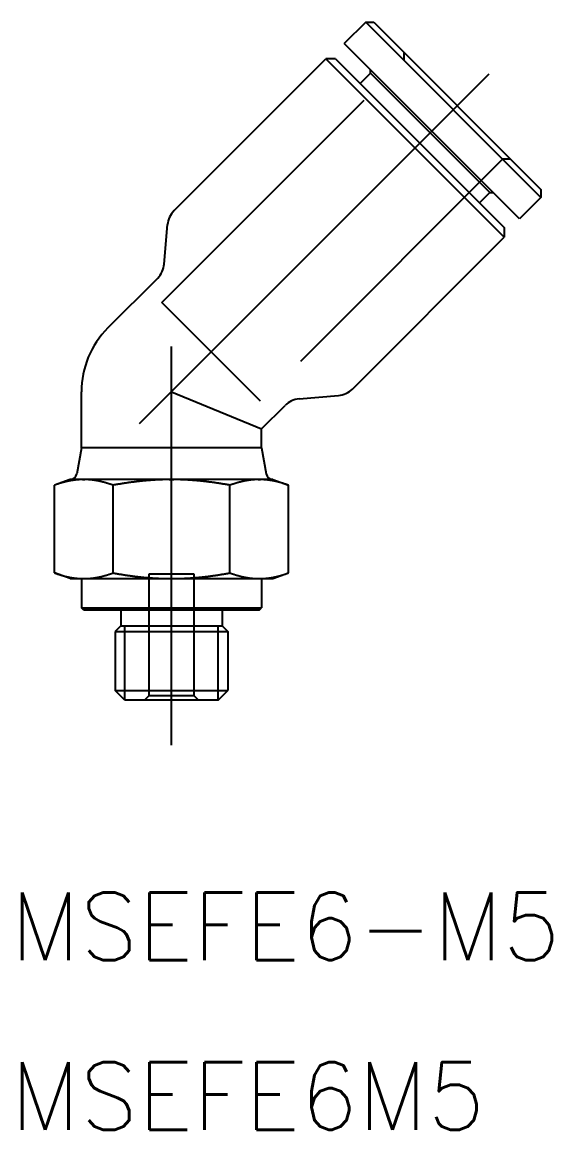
# Model space of a CAD drawing. Extents: x -6.6 to 49.4, y -19.1 to 32.1.
# Drawn here: x -6.63 to 16.89, y -19.07 to 30.1 of the extents above; entities that cross this region are included whole.
import ezdxf

# ---------------------------------------------------------------- set-up
doc = ezdxf.new("R2010")
doc.units = 0
doc.linetypes.add('CENTER', pattern=[50.8, 31.75, -6.35, 6.35, -6.35])
doc.linetypes.add('DASHED', pattern=[19.05, 12.7, -6.35])
doc.layers.get('0').update_dxf_attribs({"linetype": 'CONTINUOUS'})
doc.layers.add('CENTER', color=1, linetype='CENTER')
doc.styles.get("Standard").update_dxf_attribs({"font": 'txt.shx', "height": 3, "bigfont": 'bigfont.shx'})

msp = doc.modelspace()

# ---------------------------------------------------------------- linework, layer by layer
at = {"color": 7, "linetype": 'CONTINUOUS'}
for p, q in [((8.626703, 30.104877), (7.672109, 29.150283)), ((8.6267, 30.10488), (16.404905, 22.326675)), ((8.626703, 30.104877), (8.980256, 30.104877)), ((8.980255, 30.104878), (16.404903, 22.680231)), ((15.450283, 21.372109), (7.672109, 29.150283)), ((0.11665, 21.736246), (6.858936, 28.478532)), ((14.778532, 20.558936), (6.858936, 28.478532)), ((7.2832, 28.478532), (6.858936, 28.478532)), ((7.2832, 28.478532), (14.778532, 20.9832)), ((8.379215, 27.382516), (8.838835, 27.842136)), ((8.838835, 27.842136), (8.838835, 27.983557)), ((14.142136, 22.538835), (8.838835, 27.842136)), ((16.404877, 22.680256), (16.404877, 22.326703)), ((13.682516, 22.079215), (14.142136, 22.538835)), ((14.142136, 22.538835), (14.283557, 22.538835)), ((16.404877, 22.326703), (15.450283, 21.372109)), ((-0.322385, 19.366935), (-0.17259, 21.11454)), ((14.778532, 20.9832), (14.778532, 20.558936)), ((8.036246, 13.81665), (14.778532, 20.558936)), ((-2.828427, 16.528427), (-0.611625, 18.74523)), ((-4, 11.2), (-4, 13.7)), ((0, 13.7), (4, 12.043146)), ((5.666935, 13.377615), (7.41454, 13.52741)), ((4, 12.043146), (5.04523, 13.088375)), ((4, 11.2), (4, 12.043146)), ((-4, 11.2), (-4.205846, 10.047263)), ((4, 11.2), (-4, 11.2)), ((4, 11.2), (4.205846, 10.047263)), ((-4.5, 9.8), (-5.196152, 9.546621)), ((-5.196152, 5.653379), (-5.196152, 9.546621)), ((-3.948518, 9.8), (-4.501174, 9.8)), ((-3.948518, 9.8), (-3.897114, 9.8)), ((-3.948518, 9.799986), (-3.845711, 9.799986)), ((-3.897114, 9.8), (-3.845711, 9.8)), ((-0.102806, 9.8), (-3.845711, 9.8)), ((-2.598076, 5.653379), (-2.598076, 9.546621)), ((-0.102806, 9.8), (0, 9.8)), ((-0.102806, 9.799986), (0.102806, 9.799986)), ((0, 9.8), (0.102806, 9.8)), ((3.845711, 9.8), (0.102806, 9.8)), ((2.598076, 5.653379), (2.598076, 9.546621)), ((3.845711, 9.8), (3.897114, 9.8)), ((3.845711, 9.799986), (3.948518, 9.799986)), ((3.897114, 9.8), (3.948518, 9.8)), ((4.501174, 9.8), (3.948518, 9.8)), ((4.5, 9.8), (5.196152, 9.546621)), ((5.196152, 5.653379), (5.196152, 9.546621)), ((-4.5, 5.4), (-5.196152, 5.653379)), ((4.5, 5.4), (5.196152, 5.653379)), ((-4.5, 5.4), (-3.897114, 5.4)), ((-4, 5.4), (-4, 4.1)), ((-3.897114, 5.4), (0, 5.4)), ((0, 5.4), (3.897114, 5.4)), ((3.897114, 5.4), (4.5, 5.4)), ((4, 5.4), (4, 4.1)), ((-4, 4.1), (4, 4.1)), ((-3.9, 4), (-4, 4.1)), ((3.9, 4), (-3.9, 4)), ((-2.25, 4), (-2.25, 3.3)), ((2.25, 4), (2.25, 3.3)), ((3.9, 4), (4, 4.1)), ((-2.25, 3.3), (-2.5, 3.05)), ((-2.5, 3.05), (2.5, 3.05)), ((-2.5, 3.05), (-2.5, 0.433)), ((-2.25, 3.3), (2.25, 3.3)), ((2.25, 3.3), (2.5, 3.05)), ((2.5, 3.05), (2.5, 0.433)), ((-2.5, 0.433), (2.5, 0.433)), ((-2.067, 0), (-2.5, 0.433)), ((2.067, 0), (-2.067, 0)), ((2.067, 0), (2.5, 0.433))]:
    msp.add_line(p, q, dxfattribs=at)
at = {"color": 3, "linetype": 'DASHED'}
for p, q in [((10.323771, 28.761362), (10.323771, 28.407809)), ((-0.424252, 17.659786), (10.323771, 28.407809)), ((14.707833, 24.023747), (3.95981, 13.275724)), ((15.061387, 24.023747), (14.707833, 24.023747)), ((3.95981, 13.275724), (-0.424252, 17.659786)), ((1, 5.6), (-1, 5.6)), ((-1, 5.6), (-1, 0.2)), ((1, 0.2), (1, 5.6)), ((-1, 0.2), (-1.2, 0)), ((1, 0.2), (-1, 0.2)), ((1.2, 0), (1, 0.2))]:
    msp.add_line(p, q, dxfattribs=at)
at = {"color": 3, "linetype": 'CONTINUOUS'}
for p, q in [((-2.067, 0), (-2.067, 3.3)), ((2.067, 0), (2.067, 3.3))]:
    msp.add_line(p, q, dxfattribs=at)
at = {"color": 7}
for points in [[(-3.89711, 9.8, 0), (-3.91098, 9.79997, 0), (-3.92481, 9.79988, 0), (-3.93862, 9.79972, 0), (-3.95241, 9.79951, 0), (-3.96617, 9.79923, 0), (-3.97991, 9.79889, 0), (-3.99362, 9.79849, 0), (-4.00732, 9.79804, 0), (-4.02099, 9.79752, 0), (-4.03465, 9.79694, 0), (-4.04828, 9.79631, 0), (-4.0619, 9.79561, 0), (-4.0755, 9.79486, 0), (-4.08908, 9.79405, 0), (-4.10265, 9.79318, 0), (-4.1162, 9.79225, 0), (-4.12974, 9.79127, 0), (-4.14326, 9.79023, 0), (-4.15678, 9.78913, 0), (-4.17028, 9.78797, 0), (-4.18376, 9.78676, 0), (-4.19724, 9.78549, 0), (-4.21071, 9.78417, 0), (-4.22417, 9.78279, 0), (-4.23762, 9.78135, 0), (-4.25106, 9.77986, 0), (-4.26449, 9.77831, 0), (-4.27792, 9.77671, 0), (-4.29134, 9.77505, 0), (-4.30476, 9.77334, 0), (-4.31817, 9.77157, 0), (-4.33158, 9.76974, 0), (-4.34499, 9.76787, 0), (-4.35839, 9.76593, 0), (-4.37179, 9.76395, 0), (-4.38519, 9.76191, 0), (-4.39859, 9.75981, 0), (-4.41199, 9.75766, 0), (-4.42539, 9.75546, 0), (-4.43879, 9.7532, 0), (-4.4522, 9.75089, 0), (-4.4656, 9.74853, 0), (-4.47901, 9.74611, 0), (-4.49243, 9.74364, 0), (-4.50585, 9.74112, 0), (-4.51927, 9.73854, 0), (-4.5327, 9.73591, 0), (-4.54614, 9.73322, 0), (-4.55958, 9.73048, 0), (-4.57303, 9.72769, 0), (-4.58649, 9.72485, 0), (-4.59996, 9.72195, 0), (-4.61344, 9.719, 0), (-4.62693, 9.71599, 0), (-4.64042, 9.71294, 0), (-4.65393, 9.70983, 0), (-4.66746, 9.70666, 0), (-4.68099, 9.70345, 0), (-4.69454, 9.70018, 0), (-4.7081, 9.69686, 0), (-4.72168, 9.69348, 0), (-4.73527, 9.69005, 0), (-4.74888, 9.68657, 0), (-4.7625, 9.68303, 0), (-4.77614, 9.67944, 0), (-4.7898, 9.6758, 0), (-4.80347, 9.67211, 0), (-4.81717, 9.66836, 0), (-4.83088, 9.66455, 0), (-4.84461, 9.6607, 0), (-4.85837, 9.65679, 0), (-4.87214, 9.65283, 0), (-4.88594, 9.64881, 0), (-4.89976, 9.64474, 0), (-4.9136, 9.64061, 0), (-4.92746, 9.63644, 0), (-4.94135, 9.6322, 0), (-4.95526, 9.62792, 0), (-4.9692, 9.62357, 0), (-4.98317, 9.61918, 0), (-4.99716, 9.61473, 0), (-5.01118, 9.61022, 0), (-5.02522, 9.60566, 0), (-5.0393, 9.60105, 0), (-5.0534, 9.59638, 0), (-5.06753, 9.59165, 0), (-5.08169, 9.58687, 0), (-5.09589, 9.58204, 0), (-5.11011, 9.57715, 0), (-5.12437, 9.5722, 0), (-5.13866, 9.5672, 0), (-5.15298, 9.56214, 0), (-5.16734, 9.55702, 0), (-5.18173, 9.55185, 0), (-5.19615, 9.54662, 0)], [(-2.59808, 9.54662, 0), (-2.6125, 9.55185, 0), (-2.62689, 9.55702, 0), (-2.64125, 9.56214, 0), (-2.65557, 9.5672, 0), (-2.66986, 9.5722, 0), (-2.68412, 9.57715, 0), (-2.69834, 9.58204, 0), (-2.71253, 9.58687, 0), (-2.7267, 9.59165, 0), (-2.74083, 9.59638, 0), (-2.75493, 9.60105, 0), (-2.76901, 9.60566, 0), (-2.78305, 9.61022, 0), (-2.79707, 9.61473, 0), (-2.81106, 9.61918, 0), (-2.82503, 9.62357, 0), (-2.83896, 9.62792, 0), (-2.85288, 9.6322, 0), (-2.86677, 9.63644, 0), (-2.88063, 9.64061, 0), (-2.89447, 9.64474, 0), (-2.90829, 9.64881, 0), (-2.92209, 9.65283, 0), (-2.93586, 9.65679, 0), (-2.94961, 9.6607, 0), (-2.96335, 9.66455, 0), (-2.97706, 9.66836, 0), (-2.99076, 9.67211, 0), (-3.00443, 9.6758, 0), (-3.01809, 9.67944, 0), (-3.03173, 9.68303, 0), (-3.04535, 9.68657, 0), (-3.05896, 9.69005, 0), (-3.07255, 9.69348, 0), (-3.08613, 9.69686, 0), (-3.09969, 9.70018, 0), (-3.11324, 9.70345, 0), (-3.12677, 9.70666, 0), (-3.14029, 9.70983, 0), (-3.1538, 9.71294, 0), (-3.1673, 9.71599, 0), (-3.18079, 9.719, 0), (-3.19427, 9.72195, 0), (-3.20774, 9.72485, 0), (-3.2212, 9.72769, 0), (-3.23465, 9.73048, 0), (-3.24809, 9.73322, 0), (-3.26153, 9.73591, 0), (-3.27496, 9.73854, 0), (-3.28838, 9.74112, 0), (-3.3018, 9.74364, 0), (-3.31522, 9.74611, 0), (-3.32863, 9.74853, 0), (-3.34203, 9.75089, 0), (-3.35544, 9.7532, 0), (-3.36884, 9.75546, 0), (-3.38224, 9.75766, 0), (-3.39564, 9.75981, 0), (-3.40904, 9.76191, 0), (-3.42244, 9.76395, 0), (-3.43584, 9.76593, 0), (-3.44924, 9.76787, 0), (-3.46265, 9.76974, 0), (-3.47606, 9.77157, 0), (-3.48947, 9.77334, 0), (-3.50289, 9.77505, 0), (-3.51631, 9.77671, 0), (-3.52974, 9.77831, 0), (-3.54317, 9.77986, 0), (-3.55661, 9.78135, 0), (-3.57006, 9.78279, 0), (-3.58352, 9.78417, 0), (-3.59699, 9.78549, 0), (-3.61046, 9.78676, 0), (-3.62395, 9.78797, 0), (-3.63745, 9.78913, 0), (-3.65096, 9.79023, 0), (-3.66449, 9.79127, 0), (-3.67803, 9.79225, 0), (-3.69158, 9.79318, 0), (-3.70515, 9.79405, 0), (-3.71873, 9.79486, 0), (-3.73233, 9.79561, 0), (-3.74595, 9.79631, 0), (-3.75958, 9.79694, 0), (-3.77324, 9.79752, 0), (-3.78691, 9.79804, 0), (-3.80061, 9.79849, 0), (-3.81432, 9.79889, 0), (-3.82806, 9.79923, 0), (-3.84182, 9.79951, 0), (-3.85561, 9.79972, 0), (-3.86942, 9.79988, 0), (-3.88325, 9.79997, 0), (-3.89711, 9.8, 0)], [(0, 9.8, 0), (-0.027723, 9.79997, 0), (-0.055394, 9.79988, 0), (-0.083013, 9.79972, 0), (-0.110583, 9.79951, 0), (-0.138106, 9.79923, 0), (-0.165583, 9.79889, 0), (-0.193015, 9.79849, 0), (-0.220405, 9.79804, 0), (-0.247753, 9.79752, 0), (-0.275062, 9.79694, 0), (-0.302333, 9.79631, 0), (-0.329568, 9.79561, 0), (-0.356768, 9.79486, 0), (-0.383935, 9.79405, 0), (-0.41107, 9.79318, 0), (-0.438175, 9.79225, 0), (-0.465252, 9.79127, 0), (-0.492301, 9.79023, 0), (-0.519324, 9.78913, 0), (-0.546323, 9.78797, 0), (-0.573299, 9.78676, 0), (-0.600253, 9.78549, 0), (-0.627188, 9.78417, 0), (-0.654104, 9.78279, 0), (-0.681003, 9.78135, 0), (-0.707886, 9.77986, 0), (-0.734755, 9.77831, 0), (-0.761611, 9.77671, 0), (-0.788455, 9.77505, 0), (-0.815289, 9.77334, 0), (-0.842114, 9.77157, 0), (-0.868932, 9.76974, 0), (-0.895743, 9.76787, 0), (-0.922549, 9.76593, 0), (-0.949352, 9.76395, 0), (-0.976152, 9.76191, 0), (-1.00295, 9.75981, 0), (-1.02975, 9.75766, 0), (-1.05655, 9.75546, 0), (-1.08336, 9.7532, 0), (-1.11016, 9.75089, 0), (-1.13698, 9.74853, 0), (-1.1638, 9.74611, 0), (-1.19063, 9.74364, 0), (-1.21746, 9.74112, 0), (-1.24431, 9.73854, 0), (-1.27117, 9.73591, 0), (-1.29804, 9.73322, 0), (-1.32493, 9.73048, 0), (-1.35183, 9.72769, 0), (-1.37875, 9.72485, 0), (-1.40569, 9.72195, 0), (-1.43265, 9.719, 0), (-1.45962, 9.71599, 0), (-1.48662, 9.71294, 0), (-1.51364, 9.70983, 0), (-1.54069, 9.70666, 0), (-1.56776, 9.70345, 0), (-1.59485, 9.70018, 0), (-1.62198, 9.69686, 0), (-1.64913, 9.69348, 0), (-1.67631, 9.69005, 0), (-1.70353, 9.68657, 0), (-1.73077, 9.68303, 0), (-1.75805, 9.67944, 0), (-1.78537, 9.6758, 0), (-1.81272, 9.67211, 0), (-1.84011, 9.66836, 0), (-1.86753, 9.66455, 0), (-1.895, 9.6607, 0), (-1.92251, 9.65679, 0), (-1.95006, 9.65283, 0), (-1.97765, 9.64881, 0), (-2.00529, 9.64474, 0), (-2.03297, 9.64061, 0), (-2.0607, 9.63644, 0), (-2.08847, 9.6322, 0), (-2.1163, 9.62792, 0), (-2.14418, 9.62357, 0), (-2.17211, 9.61918, 0), (-2.20009, 9.61473, 0), (-2.22813, 9.61022, 0), (-2.25622, 9.60566, 0), (-2.28436, 9.60105, 0), (-2.31257, 9.59638, 0), (-2.34083, 9.59165, 0), (-2.36916, 9.58687, 0), (-2.39755, 9.58204, 0), (-2.42599, 9.57715, 0), (-2.45451, 9.5722, 0), (-2.48309, 9.5672, 0), (-2.51173, 9.56214, 0), (-2.54044, 9.55702, 0), (-2.56922, 9.55185, 0), (-2.59808, 9.54662, 0)], [(2.59808, 9.54662, 0), (2.56922, 9.55185, 0), (2.54044, 9.55702, 0), (2.51173, 9.56214, 0), (2.48309, 9.5672, 0), (2.45451, 9.5722, 0), (2.42599, 9.57715, 0), (2.39755, 9.58204, 0), (2.36916, 9.58687, 0), (2.34083, 9.59165, 0), (2.31257, 9.59638, 0), (2.28436, 9.60105, 0), (2.25622, 9.60566, 0), (2.22813, 9.61022, 0), (2.20009, 9.61473, 0), (2.17211, 9.61918, 0), (2.14418, 9.62357, 0), (2.1163, 9.62792, 0), (2.08847, 9.6322, 0), (2.0607, 9.63644, 0), (2.03297, 9.64061, 0), (2.00529, 9.64474, 0), (1.97765, 9.64881, 0), (1.95006, 9.65283, 0), (1.92251, 9.65679, 0), (1.895, 9.6607, 0), (1.86753, 9.66455, 0), (1.84011, 9.66836, 0), (1.81272, 9.67211, 0), (1.78537, 9.6758, 0), (1.75805, 9.67944, 0), (1.73077, 9.68303, 0), (1.70353, 9.68657, 0), (1.67631, 9.69005, 0), (1.64913, 9.69348, 0), (1.62198, 9.69686, 0), (1.59485, 9.70018, 0), (1.56776, 9.70345, 0), (1.54069, 9.70666, 0), (1.51364, 9.70983, 0), (1.48662, 9.71294, 0), (1.45962, 9.71599, 0), (1.43265, 9.719, 0), (1.40569, 9.72195, 0), (1.37875, 9.72485, 0), (1.35183, 9.72769, 0), (1.32493, 9.73048, 0), (1.29804, 9.73322, 0), (1.27117, 9.73591, 0), (1.24431, 9.73854, 0), (1.21746, 9.74112, 0), (1.19063, 9.74364, 0), (1.1638, 9.74611, 0), (1.13698, 9.74853, 0), (1.11016, 9.75089, 0), (1.08336, 9.7532, 0), (1.05655, 9.75546, 0), (1.02975, 9.75766, 0), (1.00295, 9.75981, 0), (0.976152, 9.76191, 0), (0.949352, 9.76395, 0), (0.922549, 9.76593, 0), (0.895743, 9.76787, 0), (0.868932, 9.76974, 0), (0.842114, 9.77157, 0), (0.815289, 9.77334, 0), (0.788455, 9.77505, 0), (0.761611, 9.77671, 0), (0.734755, 9.77831, 0), (0.707886, 9.77986, 0), (0.681003, 9.78135, 0), (0.654104, 9.78279, 0), (0.627188, 9.78417, 0), (0.600253, 9.78549, 0), (0.573299, 9.78676, 0), (0.546323, 9.78797, 0), (0.519324, 9.78913, 0), (0.492301, 9.79023, 0), (0.465252, 9.79127, 0), (0.438175, 9.79225, 0), (0.41107, 9.79318, 0), (0.383935, 9.79405, 0), (0.356768, 9.79486, 0), (0.329568, 9.79561, 0), (0.302333, 9.79631, 0), (0.275062, 9.79694, 0), (0.247753, 9.79752, 0), (0.220405, 9.79804, 0), (0.193015, 9.79849, 0), (0.165583, 9.79889, 0), (0.138106, 9.79923, 0), (0.110583, 9.79951, 0), (0.083013, 9.79972, 0), (0.055394, 9.79988, 0), (0.027723, 9.79997, 0), (0, 9.8, 0)], [(3.89711, 9.8, 0), (3.88325, 9.79997, 0), (3.86942, 9.79988, 0), (3.85561, 9.79972, 0), (3.84182, 9.79951, 0), (3.82806, 9.79923, 0), (3.81432, 9.79889, 0), (3.80061, 9.79849, 0), (3.78691, 9.79804, 0), (3.77324, 9.79752, 0), (3.75958, 9.79694, 0), (3.74595, 9.79631, 0), (3.73233, 9.79561, 0), (3.71873, 9.79486, 0), (3.70515, 9.79405, 0), (3.69158, 9.79318, 0), (3.67803, 9.79225, 0), (3.66449, 9.79127, 0), (3.65096, 9.79023, 0), (3.63745, 9.78913, 0), (3.62395, 9.78797, 0), (3.61046, 9.78676, 0), (3.59699, 9.78549, 0), (3.58352, 9.78417, 0), (3.57006, 9.78279, 0), (3.55661, 9.78135, 0), (3.54317, 9.77986, 0), (3.52974, 9.77831, 0), (3.51631, 9.77671, 0), (3.50289, 9.77505, 0), (3.48947, 9.77334, 0), (3.47606, 9.77157, 0), (3.46265, 9.76974, 0), (3.44924, 9.76787, 0), (3.43584, 9.76593, 0), (3.42244, 9.76395, 0), (3.40904, 9.76191, 0), (3.39564, 9.75981, 0), (3.38224, 9.75766, 0), (3.36884, 9.75546, 0), (3.35544, 9.7532, 0), (3.34203, 9.75089, 0), (3.32863, 9.74853, 0), (3.31522, 9.74611, 0), (3.3018, 9.74364, 0), (3.28838, 9.74112, 0), (3.27496, 9.73854, 0), (3.26153, 9.73591, 0), (3.24809, 9.73322, 0), (3.23465, 9.73048, 0), (3.2212, 9.72769, 0), (3.20774, 9.72485, 0), (3.19427, 9.72195, 0), (3.18079, 9.719, 0), (3.1673, 9.71599, 0), (3.1538, 9.71294, 0), (3.14029, 9.70983, 0), (3.12677, 9.70666, 0), (3.11324, 9.70345, 0), (3.09969, 9.70018, 0), (3.08613, 9.69686, 0), (3.07255, 9.69348, 0), (3.05896, 9.69005, 0), (3.04535, 9.68657, 0), (3.03173, 9.68303, 0), (3.01809, 9.67944, 0), (3.00443, 9.6758, 0), (2.99076, 9.67211, 0), (2.97706, 9.66836, 0), (2.96335, 9.66455, 0), (2.94961, 9.6607, 0), (2.93586, 9.65679, 0), (2.92209, 9.65283, 0), (2.90829, 9.64881, 0), (2.89447, 9.64474, 0), (2.88063, 9.64061, 0), (2.86677, 9.63644, 0), (2.85288, 9.6322, 0), (2.83896, 9.62792, 0), (2.82503, 9.62357, 0), (2.81106, 9.61918, 0), (2.79707, 9.61473, 0), (2.78305, 9.61022, 0), (2.76901, 9.60566, 0), (2.75493, 9.60105, 0), (2.74083, 9.59638, 0), (2.7267, 9.59165, 0), (2.71253, 9.58687, 0), (2.69834, 9.58204, 0), (2.68412, 9.57715, 0), (2.66986, 9.5722, 0), (2.65557, 9.5672, 0), (2.64125, 9.56214, 0), (2.62689, 9.55702, 0), (2.6125, 9.55185, 0), (2.59808, 9.54662, 0)], [(5.19615, 9.54662, 0), (5.18173, 9.55185, 0), (5.16734, 9.55702, 0), (5.15298, 9.56214, 0), (5.13866, 9.5672, 0), (5.12437, 9.5722, 0), (5.11011, 9.57715, 0), (5.09589, 9.58204, 0), (5.08169, 9.58687, 0), (5.06753, 9.59165, 0), (5.0534, 9.59638, 0), (5.0393, 9.60105, 0), (5.02522, 9.60566, 0), (5.01118, 9.61022, 0), (4.99716, 9.61473, 0), (4.98317, 9.61918, 0), (4.9692, 9.62357, 0), (4.95526, 9.62792, 0), (4.94135, 9.6322, 0), (4.92746, 9.63644, 0), (4.9136, 9.64061, 0), (4.89976, 9.64474, 0), (4.88594, 9.64881, 0), (4.87214, 9.65283, 0), (4.85837, 9.65679, 0), (4.84461, 9.6607, 0), (4.83088, 9.66455, 0), (4.81717, 9.66836, 0), (4.80347, 9.67211, 0), (4.7898, 9.6758, 0), (4.77614, 9.67944, 0), (4.7625, 9.68303, 0), (4.74888, 9.68657, 0), (4.73527, 9.69005, 0), (4.72168, 9.69348, 0), (4.7081, 9.69686, 0), (4.69454, 9.70018, 0), (4.68099, 9.70345, 0), (4.66746, 9.70666, 0), (4.65393, 9.70983, 0), (4.64042, 9.71294, 0), (4.62693, 9.71599, 0), (4.61344, 9.719, 0), (4.59996, 9.72195, 0), (4.58649, 9.72485, 0), (4.57303, 9.72769, 0), (4.55958, 9.73048, 0), (4.54614, 9.73322, 0), (4.5327, 9.73591, 0), (4.51927, 9.73854, 0), (4.50585, 9.74112, 0), (4.49243, 9.74364, 0), (4.47901, 9.74611, 0), (4.4656, 9.74853, 0), (4.4522, 9.75089, 0), (4.43879, 9.7532, 0), (4.42539, 9.75546, 0), (4.41199, 9.75766, 0), (4.39859, 9.75981, 0), (4.38519, 9.76191, 0), (4.37179, 9.76395, 0), (4.35839, 9.76593, 0), (4.34499, 9.76787, 0), (4.33158, 9.76974, 0), (4.31817, 9.77157, 0), (4.30476, 9.77334, 0), (4.29134, 9.77505, 0), (4.27792, 9.77671, 0), (4.26449, 9.77831, 0), (4.25106, 9.77986, 0), (4.23762, 9.78135, 0), (4.22417, 9.78279, 0), (4.21071, 9.78417, 0), (4.19724, 9.78549, 0), (4.18376, 9.78676, 0), (4.17028, 9.78797, 0), (4.15678, 9.78913, 0), (4.14326, 9.79023, 0), (4.12974, 9.79127, 0), (4.1162, 9.79225, 0), (4.10265, 9.79318, 0), (4.08908, 9.79405, 0), (4.0755, 9.79486, 0), (4.0619, 9.79561, 0), (4.04828, 9.79631, 0), (4.03465, 9.79694, 0), (4.02099, 9.79752, 0), (4.00732, 9.79804, 0), (3.99362, 9.79849, 0), (3.97991, 9.79889, 0), (3.96617, 9.79923, 0), (3.95241, 9.79951, 0), (3.93862, 9.79972, 0), (3.92481, 9.79988, 0), (3.91098, 9.79997, 0), (3.89711, 9.8, 0)], [(-5.19615, 5.65338, 0), (-5.18209, 5.64828, 0), (-5.16805, 5.64323, 0), (-5.15403, 5.63824, 0), (-5.14004, 5.63329, 0), (-5.12608, 5.6284, 0), (-5.11213, 5.62355, 0), (-5.09822, 5.61876, 0), (-5.08432, 5.61402, 0), (-5.07045, 5.60933, 0), (-5.0566, 5.60469, 0), (-5.04276, 5.6001, 0), (-5.02895, 5.59556, 0), (-5.01516, 5.59107, 0), (-5.00139, 5.58663, 0), (-4.98764, 5.58224, 0), (-4.97391, 5.5779, 0), (-4.96019, 5.57361, 0), (-4.94649, 5.56938, 0), (-4.93281, 5.56519, 0), (-4.91915, 5.56105, 0), (-4.9055, 5.55697, 0), (-4.89186, 5.55293, 0), (-4.87824, 5.54894, 0), (-4.86464, 5.54501, 0), (-4.85105, 5.54112, 0), (-4.83747, 5.53729, 0), (-4.8239, 5.5335, 0), (-4.81034, 5.52977, 0), (-4.7968, 5.52608, 0), (-4.78327, 5.52245, 0), (-4.76974, 5.51887, 0), (-4.75623, 5.51533, 0), (-4.74273, 5.51185, 0), (-4.72923, 5.50842, 0), (-4.71574, 5.50504, 0), (-4.70226, 5.50171, 0), (-4.68879, 5.49843, 0), (-4.67532, 5.4952, 0), (-4.66186, 5.49202, 0), (-4.6484, 5.48889, 0), (-4.63495, 5.48582, 0), (-4.6215, 5.48279, 0), (-4.60805, 5.47982, 0), (-4.59461, 5.47689, 0), (-4.58117, 5.47402, 0), (-4.56773, 5.4712, 0), (-4.55429, 5.46843, 0), (-4.54085, 5.46572, 0), (-4.52741, 5.46305, 0), (-4.51398, 5.46044, 0), (-4.50053, 5.45788, 0), (-4.48709, 5.45537, 0), (-4.47364, 5.45291, 0), (-4.46019, 5.45051, 0), (-4.44674, 5.44816, 0), (-4.43328, 5.44586, 0), (-4.41982, 5.44362, 0), (-4.40635, 5.44142, 0), (-4.39287, 5.43929, 0), (-4.37938, 5.4372, 0), (-4.36589, 5.43517, 0), (-4.35239, 5.43319, 0), (-4.33888, 5.43127, 0), (-4.32536, 5.4294, 0), (-4.31183, 5.42759, 0), (-4.29828, 5.42583, 0), (-4.28473, 5.42413, 0), (-4.27116, 5.42248, 0), (-4.25758, 5.42089, 0), (-4.24398, 5.41935, 0), (-4.23037, 5.41787, 0), (-4.21674, 5.41644, 0), (-4.2031, 5.41508, 0), (-4.18944, 5.41377, 0), (-4.17576, 5.41251, 0), (-4.16206, 5.41132, 0), (-4.14834, 5.41018, 0), (-4.13461, 5.4091, 0), (-4.12085, 5.40808, 0), (-4.10706, 5.40711, 0), (-4.09326, 5.40621, 0), (-4.07943, 5.40537, 0), (-4.06558, 5.40458, 0), (-4.0517, 5.40386, 0), (-4.0378, 5.4032, 0), (-4.02386, 5.4026, 0), (-4.00991, 5.40206, 0), (-3.99592, 5.40158, 0), (-3.9819, 5.40116, 0), (-3.96785, 5.40081, 0), (-3.95377, 5.40052, 0), (-3.93966, 5.40029, 0), (-3.92551, 5.40013, 0), (-3.91133, 5.40003, 0), (-3.89711, 5.4, 0)], [(-3.89711, 5.4, 0), (-3.8829, 5.40003, 0), (-3.86872, 5.40013, 0), (-3.85457, 5.40029, 0), (-3.84046, 5.40052, 0), (-3.82638, 5.40081, 0), (-3.81233, 5.40116, 0), (-3.79831, 5.40158, 0), (-3.78432, 5.40206, 0), (-3.77036, 5.4026, 0), (-3.75643, 5.4032, 0), (-3.74253, 5.40386, 0), (-3.72865, 5.40458, 0), (-3.7148, 5.40537, 0), (-3.70097, 5.40621, 0), (-3.68716, 5.40711, 0), (-3.67338, 5.40808, 0), (-3.65962, 5.4091, 0), (-3.64589, 5.41018, 0), (-3.63217, 5.41132, 0), (-3.61847, 5.41251, 0), (-3.60479, 5.41377, 0), (-3.59113, 5.41508, 0), (-3.57749, 5.41644, 0), (-3.56386, 5.41787, 0), (-3.55025, 5.41935, 0), (-3.53665, 5.42089, 0), (-3.52307, 5.42248, 0), (-3.5095, 5.42413, 0), (-3.49594, 5.42583, 0), (-3.4824, 5.42759, 0), (-3.46887, 5.4294, 0), (-3.45535, 5.43127, 0), (-3.44184, 5.43319, 0), (-3.42834, 5.43517, 0), (-3.41484, 5.4372, 0), (-3.40136, 5.43929, 0), (-3.38788, 5.44142, 0), (-3.37441, 5.44362, 0), (-3.36095, 5.44586, 0), (-3.34749, 5.44816, 0), (-3.33403, 5.45051, 0), (-3.32058, 5.45291, 0), (-3.30714, 5.45537, 0), (-3.29369, 5.45788, 0), (-3.28025, 5.46044, 0), (-3.26681, 5.46305, 0), (-3.25337, 5.46572, 0), (-3.23994, 5.46843, 0), (-3.2265, 5.4712, 0), (-3.21306, 5.47402, 0), (-3.19962, 5.47689, 0), (-3.18617, 5.47982, 0), (-3.17273, 5.48279, 0), (-3.15928, 5.48582, 0), (-3.14583, 5.48889, 0), (-3.13237, 5.49202, 0), (-3.11891, 5.4952, 0), (-3.10544, 5.49843, 0), (-3.09197, 5.50171, 0), (-3.07849, 5.50504, 0), (-3.065, 5.50842, 0), (-3.0515, 5.51185, 0), (-3.038, 5.51533, 0), (-3.02448, 5.51887, 0), (-3.01096, 5.52245, 0), (-2.99743, 5.52608, 0), (-2.98388, 5.52977, 0), (-2.97033, 5.5335, 0), (-2.95676, 5.53729, 0), (-2.94318, 5.54112, 0), (-2.92959, 5.54501, 0), (-2.91598, 5.54894, 0), (-2.90236, 5.55293, 0), (-2.88873, 5.55697, 0), (-2.87508, 5.56105, 0), (-2.86142, 5.56519, 0), (-2.84773, 5.56938, 0), (-2.83404, 5.57361, 0), (-2.82032, 5.5779, 0), (-2.80659, 5.58224, 0), (-2.79284, 5.58663, 0), (-2.77906, 5.59107, 0), (-2.76527, 5.59556, 0), (-2.75146, 5.6001, 0), (-2.73763, 5.60469, 0), (-2.72378, 5.60933, 0), (-2.70991, 5.61402, 0), (-2.69601, 5.61876, 0), (-2.68209, 5.62355, 0), (-2.66815, 5.6284, 0), (-2.65419, 5.63329, 0), (-2.6402, 5.63824, 0), (-2.62618, 5.64323, 0), (-2.61214, 5.64828, 0), (-2.59808, 5.65338, 0)], [(-2.59808, 5.65338, 0), (-2.56994, 5.64828, 0), (-2.54186, 5.64323, 0), (-2.51383, 5.63824, 0), (-2.48586, 5.63329, 0), (-2.45792, 5.6284, 0), (-2.43004, 5.62355, 0), (-2.4022, 5.61876, 0), (-2.37441, 5.61402, 0), (-2.34667, 5.60933, 0), (-2.31896, 5.60469, 0), (-2.2913, 5.6001, 0), (-2.26368, 5.59556, 0), (-2.2361, 5.59107, 0), (-2.20856, 5.58663, 0), (-2.18105, 5.58224, 0), (-2.15359, 5.5779, 0), (-2.12616, 5.57361, 0), (-2.09876, 5.56938, 0), (-2.0714, 5.56519, 0), (-2.04407, 5.56105, 0), (-2.01677, 5.55697, 0), (-1.9895, 5.55293, 0), (-1.96226, 5.54894, 0), (-1.93505, 5.54501, 0), (-1.90786, 5.54112, 0), (-1.8807, 5.53729, 0), (-1.85357, 5.5335, 0), (-1.82646, 5.52977, 0), (-1.79937, 5.52608, 0), (-1.77231, 5.52245, 0), (-1.74526, 5.51887, 0), (-1.71823, 5.51533, 0), (-1.69123, 5.51185, 0), (-1.66423, 5.50842, 0), (-1.63726, 5.50504, 0), (-1.6103, 5.50171, 0), (-1.58335, 5.49843, 0), (-1.55641, 5.4952, 0), (-1.52949, 5.49202, 0), (-1.50257, 5.48889, 0), (-1.47567, 5.48582, 0), (-1.44877, 5.48279, 0), (-1.42188, 5.47982, 0), (-1.39499, 5.47689, 0), (-1.36811, 5.47402, 0), (-1.34123, 5.4712, 0), (-1.31436, 5.46843, 0), (-1.28748, 5.46572, 0), (-1.2606, 5.46305, 0), (-1.23372, 5.46044, 0), (-1.20684, 5.45788, 0), (-1.17995, 5.45537, 0), (-1.15306, 5.45291, 0), (-1.12616, 5.45051, 0), (-1.09925, 5.44816, 0), (-1.07233, 5.44586, 0), (-1.0454, 5.44362, 0), (-1.01846, 5.44142, 0), (-0.991509, 5.43929, 0), (-0.96454, 5.4372, 0), (-0.937555, 5.43517, 0), (-0.910553, 5.43319, 0), (-0.883531, 5.43127, 0), (-0.856489, 5.4294, 0), (-0.829426, 5.42759, 0), (-0.80234, 5.42583, 0), (-0.775229, 5.42413, 0), (-0.748092, 5.42248, 0), (-0.720928, 5.42089, 0), (-0.693736, 5.41935, 0), (-0.666513, 5.41787, 0), (-0.639259, 5.41644, 0), (-0.611971, 5.41508, 0), (-0.584649, 5.41377, 0), (-0.55729, 5.41251, 0), (-0.529894, 5.41132, 0), (-0.502458, 5.41018, 0), (-0.474981, 5.4091, 0), (-0.447462, 5.40808, 0), (-0.419899, 5.40711, 0), (-0.39229, 5.40621, 0), (-0.364634, 5.40537, 0), (-0.336929, 5.40458, 0), (-0.309172, 5.40386, 0), (-0.281364, 5.4032, 0), (-0.253501, 5.4026, 0), (-0.225582, 5.40206, 0), (-0.197606, 5.40158, 0), (-0.16957, 5.40116, 0), (-0.141473, 5.40081, 0), (-0.113312, 5.40052, 0), (-0.085086, 5.40029, 0), (-0.056794, 5.40013, 0), (-0.028432, 5.40003, 0), (0, 5.4, 0)], [(0, 5.4, 0), (0.028432, 5.40003, 0), (0.056794, 5.40013, 0), (0.085086, 5.40029, 0), (0.113312, 5.40052, 0), (0.141473, 5.40081, 0), (0.16957, 5.40116, 0), (0.197606, 5.40158, 0), (0.225582, 5.40206, 0), (0.253501, 5.4026, 0), (0.281364, 5.4032, 0), (0.309172, 5.40386, 0), (0.336929, 5.40458, 0), (0.364634, 5.40537, 0), (0.39229, 5.40621, 0), (0.419899, 5.40711, 0), (0.447462, 5.40808, 0), (0.474981, 5.4091, 0), (0.502458, 5.41018, 0), (0.529894, 5.41132, 0), (0.55729, 5.41251, 0), (0.584649, 5.41377, 0), (0.611971, 5.41508, 0), (0.639259, 5.41644, 0), (0.666513, 5.41787, 0), (0.693736, 5.41935, 0), (0.720928, 5.42089, 0), (0.748092, 5.42248, 0), (0.775229, 5.42413, 0), (0.80234, 5.42583, 0), (0.829426, 5.42759, 0), (0.856489, 5.4294, 0), (0.883531, 5.43127, 0), (0.910553, 5.43319, 0), (0.937555, 5.43517, 0), (0.96454, 5.4372, 0), (0.991509, 5.43929, 0), (1.01846, 5.44142, 0), (1.0454, 5.44362, 0), (1.07233, 5.44586, 0), (1.09925, 5.44816, 0), (1.12616, 5.45051, 0), (1.15306, 5.45291, 0), (1.17995, 5.45537, 0), (1.20684, 5.45788, 0), (1.23372, 5.46044, 0), (1.2606, 5.46305, 0), (1.28748, 5.46572, 0), (1.31436, 5.46843, 0), (1.34123, 5.4712, 0), (1.36811, 5.47402, 0), (1.39499, 5.47689, 0), (1.42188, 5.47982, 0), (1.44877, 5.48279, 0), (1.47567, 5.48582, 0), (1.50257, 5.48889, 0), (1.52949, 5.49202, 0), (1.55641, 5.4952, 0), (1.58335, 5.49843, 0), (1.6103, 5.50171, 0), (1.63726, 5.50504, 0), (1.66423, 5.50842, 0), (1.69123, 5.51185, 0), (1.71823, 5.51533, 0), (1.74526, 5.51887, 0), (1.77231, 5.52245, 0), (1.79937, 5.52608, 0), (1.82646, 5.52977, 0), (1.85357, 5.5335, 0), (1.8807, 5.53729, 0), (1.90786, 5.54112, 0), (1.93505, 5.54501, 0), (1.96226, 5.54894, 0), (1.9895, 5.55293, 0), (2.01677, 5.55697, 0), (2.04407, 5.56105, 0), (2.0714, 5.56519, 0), (2.09876, 5.56938, 0), (2.12616, 5.57361, 0), (2.15359, 5.5779, 0), (2.18105, 5.58224, 0), (2.20856, 5.58663, 0), (2.2361, 5.59107, 0), (2.26368, 5.59556, 0), (2.2913, 5.6001, 0), (2.31896, 5.60469, 0), (2.34667, 5.60933, 0), (2.37441, 5.61402, 0), (2.4022, 5.61876, 0), (2.43004, 5.62355, 0), (2.45792, 5.6284, 0), (2.48586, 5.63329, 0), (2.51383, 5.63824, 0), (2.54186, 5.64323, 0), (2.56994, 5.64828, 0), (2.59808, 5.65338, 0)], [(2.59808, 5.65338, 0), (2.61214, 5.64828, 0), (2.62618, 5.64323, 0), (2.6402, 5.63824, 0), (2.65419, 5.63329, 0), (2.66815, 5.6284, 0), (2.68209, 5.62355, 0), (2.69601, 5.61876, 0), (2.70991, 5.61402, 0), (2.72378, 5.60933, 0), (2.73763, 5.60469, 0), (2.75146, 5.6001, 0), (2.76527, 5.59556, 0), (2.77906, 5.59107, 0), (2.79284, 5.58663, 0), (2.80659, 5.58224, 0), (2.82032, 5.5779, 0), (2.83404, 5.57361, 0), (2.84773, 5.56938, 0), (2.86142, 5.56519, 0), (2.87508, 5.56105, 0), (2.88873, 5.55697, 0), (2.90236, 5.55293, 0), (2.91598, 5.54894, 0), (2.92959, 5.54501, 0), (2.94318, 5.54112, 0), (2.95676, 5.53729, 0), (2.97033, 5.5335, 0), (2.98388, 5.52977, 0), (2.99743, 5.52608, 0), (3.01096, 5.52245, 0), (3.02448, 5.51887, 0), (3.038, 5.51533, 0), (3.0515, 5.51185, 0), (3.065, 5.50842, 0), (3.07849, 5.50504, 0), (3.09197, 5.50171, 0), (3.10544, 5.49843, 0), (3.11891, 5.4952, 0), (3.13237, 5.49202, 0), (3.14583, 5.48889, 0), (3.15928, 5.48582, 0), (3.17273, 5.48279, 0), (3.18617, 5.47982, 0), (3.19962, 5.47689, 0), (3.21306, 5.47402, 0), (3.2265, 5.4712, 0), (3.23994, 5.46843, 0), (3.25337, 5.46572, 0), (3.26681, 5.46305, 0), (3.28025, 5.46044, 0), (3.29369, 5.45788, 0), (3.30714, 5.45537, 0), (3.32058, 5.45291, 0), (3.33403, 5.45051, 0), (3.34749, 5.44816, 0), (3.36095, 5.44586, 0), (3.37441, 5.44362, 0), (3.38788, 5.44142, 0), (3.40136, 5.43929, 0), (3.41484, 5.4372, 0), (3.42834, 5.43517, 0), (3.44184, 5.43319, 0), (3.45535, 5.43127, 0), (3.46887, 5.4294, 0), (3.4824, 5.42759, 0), (3.49594, 5.42583, 0), (3.5095, 5.42413, 0), (3.52307, 5.42248, 0), (3.53665, 5.42089, 0), (3.55025, 5.41935, 0), (3.56386, 5.41787, 0), (3.57749, 5.41644, 0), (3.59113, 5.41508, 0), (3.60479, 5.41377, 0), (3.61847, 5.41251, 0), (3.63217, 5.41132, 0), (3.64589, 5.41018, 0), (3.65962, 5.4091, 0), (3.67338, 5.40808, 0), (3.68716, 5.40711, 0), (3.70097, 5.40621, 0), (3.7148, 5.40537, 0), (3.72865, 5.40458, 0), (3.74253, 5.40386, 0), (3.75643, 5.4032, 0), (3.77036, 5.4026, 0), (3.78432, 5.40206, 0), (3.79831, 5.40158, 0), (3.81233, 5.40116, 0), (3.82638, 5.40081, 0), (3.84046, 5.40052, 0), (3.85457, 5.40029, 0), (3.86872, 5.40013, 0), (3.8829, 5.40003, 0), (3.89711, 5.4, 0)], [(3.89711, 5.4, 0), (3.91133, 5.40003, 0), (3.92551, 5.40013, 0), (3.93966, 5.40029, 0), (3.95377, 5.40052, 0), (3.96785, 5.40081, 0), (3.9819, 5.40116, 0), (3.99592, 5.40158, 0), (4.00991, 5.40206, 0), (4.02386, 5.4026, 0), (4.0378, 5.4032, 0), (4.0517, 5.40386, 0), (4.06558, 5.40458, 0), (4.07943, 5.40537, 0), (4.09326, 5.40621, 0), (4.10706, 5.40711, 0), (4.12085, 5.40808, 0), (4.13461, 5.4091, 0), (4.14834, 5.41018, 0), (4.16206, 5.41132, 0), (4.17576, 5.41251, 0), (4.18944, 5.41377, 0), (4.2031, 5.41508, 0), (4.21674, 5.41644, 0), (4.23037, 5.41787, 0), (4.24398, 5.41935, 0), (4.25758, 5.42089, 0), (4.27116, 5.42248, 0), (4.28473, 5.42413, 0), (4.29828, 5.42583, 0), (4.31183, 5.42759, 0), (4.32536, 5.4294, 0), (4.33888, 5.43127, 0), (4.35239, 5.43319, 0), (4.36589, 5.43517, 0), (4.37938, 5.4372, 0), (4.39287, 5.43929, 0), (4.40635, 5.44142, 0), (4.41982, 5.44362, 0), (4.43328, 5.44586, 0), (4.44674, 5.44816, 0), (4.46019, 5.45051, 0), (4.47364, 5.45291, 0), (4.48709, 5.45537, 0), (4.50053, 5.45788, 0), (4.51398, 5.46044, 0), (4.52741, 5.46305, 0), (4.54085, 5.46572, 0), (4.55429, 5.46843, 0), (4.56773, 5.4712, 0), (4.58117, 5.47402, 0), (4.59461, 5.47689, 0), (4.60805, 5.47982, 0), (4.6215, 5.48279, 0), (4.63495, 5.48582, 0), (4.6484, 5.48889, 0), (4.66186, 5.49202, 0), (4.67532, 5.4952, 0), (4.68879, 5.49843, 0), (4.70226, 5.50171, 0), (4.71574, 5.50504, 0), (4.72923, 5.50842, 0), (4.74273, 5.51185, 0), (4.75623, 5.51533, 0), (4.76974, 5.51887, 0), (4.78327, 5.52245, 0), (4.7968, 5.52608, 0), (4.81034, 5.52977, 0), (4.8239, 5.5335, 0), (4.83747, 5.53729, 0), (4.85105, 5.54112, 0), (4.86464, 5.54501, 0), (4.87824, 5.54894, 0), (4.89186, 5.55293, 0), (4.9055, 5.55697, 0), (4.91915, 5.56105, 0), (4.93281, 5.56519, 0), (4.94649, 5.56938, 0), (4.96019, 5.57361, 0), (4.97391, 5.5779, 0), (4.98764, 5.58224, 0), (5.00139, 5.58663, 0), (5.01516, 5.59107, 0), (5.02895, 5.59556, 0), (5.04276, 5.6001, 0), (5.0566, 5.60469, 0), (5.07045, 5.60933, 0), (5.08432, 5.61402, 0), (5.09822, 5.61876, 0), (5.11213, 5.62355, 0), (5.12608, 5.6284, 0), (5.14004, 5.63329, 0), (5.15403, 5.63824, 0), (5.16805, 5.64323, 0), (5.18209, 5.64828, 0), (5.19615, 5.65338, 0)]]:
    msp.add_polyline3d(points, dxfattribs=at)
at = {"color": 7, "linetype": 'CONTINUOUS'}
for centre, radius, start, end in [((0.823757, 21.029139), 1, 135, 175.1009075), ((-1.318731, 19.452336), 1, 315, 355.1009075), ((0, 13.7), 4, 135, 180), ((7.329139, 14.523757), 1, 274.8990925, 315), ((5.752336, 12.381269), 1, 94.8990925, 135), ((-4.501174, 10.1), 0.3, 270, 349.8753283), ((4.501174, 10.1), 0.3, 190.1246717, 270)]:
    msp.add_arc(centre, radius, start, end, dxfattribs=at)
at = {"layer": 'CENTER', "color": 1, "linetype": 'CENTER'}
for p, q in [((-1.414215, 12.285788), (14.106794, 27.806767)), ((0, -2), (0, 15.7))]:
    msp.add_line(p, q, dxfattribs=at)

# ---------------------------------------------------------------- texts
at = {"color": 7, "linetype": 'CONTINUOUS'}
for s, p in [('MSEFE6-M5', (-7.148178, -11.534345)), ('MSEFE6M5', (-7.148178, -19.070734))]:
    msp.add_text(s, height=3, dxfattribs=at).set_placement(p)

doc.saveas('drawing.dxf')
